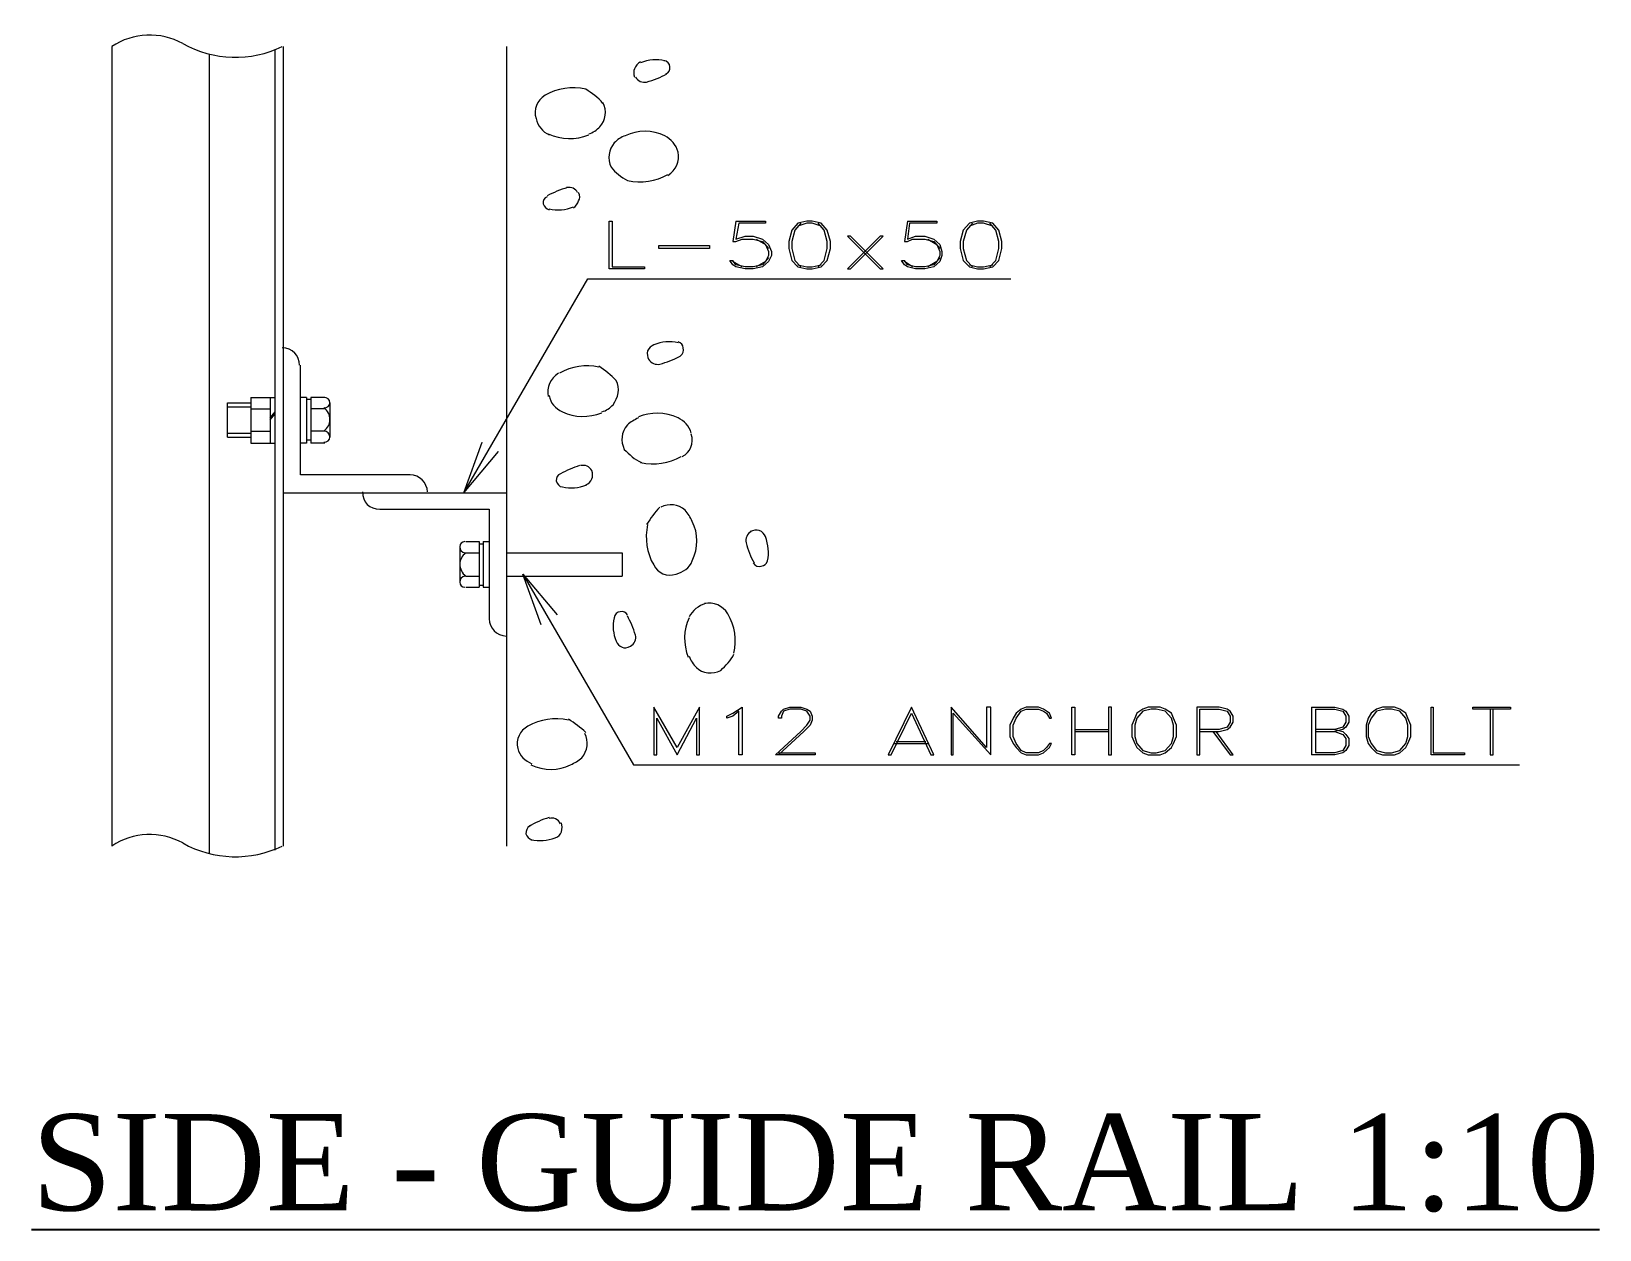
# Model space of a CAD drawing. Header units: millimetres. Extents: x -665 to 1025160, y -28012 to 4210.
# Drawn here: x 1000190 to 1001004, y 80 to 702 of the extents above; entities that cross this region are included whole.
import ezdxf

# ---------------------------------------------------------------- set-up
doc = ezdxf.new("R2010")
doc.units = ezdxf.units.MM
doc.styles.add('SM_STANDARD', font='arial.ttf')

msp = doc.modelspace()

# ---------------------------------------------------------------- linework, layer by layer
at = {"color": 7, "linetype": 'Continuous', "lineweight": 20, "transparency": 33554666, "elevation": -137}
for points in [[(1000231.803, 694.184), (1000231.803, 279.153), (1000231.803, 279.153)], [(1000316.6, 277.046), (1000316.6, 692.604), (1000316.6, 692.604)], [(1000320.814, 694.184), (1000320.814, 279.153), (1000320.814, 279.153)], [(1000436.685, 694.184), (1000436.685, 279.153), (1000436.685, 279.153)], [(1000282.366, 689.97), (1000282.366, 275.466), (1000282.366, 275.466)], [(1000555.717, 603.593), (1000570.991, 603.593), (1000570.991, 602.54), (1000557.297, 602.54), (1000555.717, 594.113), (1000560.457, 595.693), (1000564.671, 595.693), (1000569.411, 594.113), (1000572.571, 591.479), (1000574.151, 587.793), (1000574.151, 585.686), (1000572.571, 582.526), (1000569.411, 579.892), (1000564.671, 578.839), (1000560.457, 578.839), (1000555.717, 579.892), (1000554.137, 580.946), (1000552.557, 583.052), (1000554.137, 583.052)], [(1000555.717, 603.593), (1000554.137, 593.059), (1000554.137, 593.059)], [(1000589.425, 602.54), (1000586.265, 598.853), (1000584.685, 593.059), (1000584.685, 589.373), (1000586.265, 583.052), (1000589.425, 579.892)], [(1000599.959, 600.96), (1000595.219, 602.54), (1000592.585, 602.54), (1000587.845, 600.96)], [(1000598.379, 579.892), (1000601.539, 583.052), (1000603.119, 589.373), (1000603.119, 593.059), (1000601.539, 598.853), (1000598.379, 602.54)], [(1000644.728, 603.593), (1000660.002, 603.593), (1000660.002, 602.54), (1000645.781, 602.54), (1000644.728, 594.113), (1000648.941, 595.693), (1000653.681, 595.693), (1000658.421, 594.113), (1000661.582, 591.479), (1000662.635, 587.793), (1000662.635, 585.686), (1000661.582, 582.526), (1000658.421, 579.892), (1000653.681, 578.839), (1000648.941, 578.839), (1000644.728, 579.892), (1000643.148, 580.946), (1000641.567, 583.052), (1000643.148, 583.052)], [(1000644.728, 603.593), (1000643.148, 593.059), (1000643.148, 593.059)], [(1000678.436, 602.54), (1000675.276, 598.853), (1000673.695, 593.059), (1000673.695, 589.373), (1000675.276, 583.052), (1000678.436, 579.892)], [(1000688.969, 600.96), (1000684.229, 602.54), (1000681.069, 602.54), (1000676.856, 600.96)], [(1000687.389, 579.892), (1000690.549, 583.052), (1000692.13, 589.373), (1000692.13, 593.059), (1000690.549, 598.853), (1000687.389, 602.54)], [(1000554.137, 593.059), (1000555.717, 593.059), (1000558.877, 594.113), (1000564.671, 594.113), (1000569.411, 593.059), (1000572.571, 589.373)], [(1000566.251, 594.113), (1000570.991, 591.479), (1000572.571, 587.793), (1000572.571, 585.686), (1000570.991, 582.526), (1000566.251, 579.892)], [(1000643.148, 593.059), (1000644.728, 593.059), (1000647.361, 594.113), (1000653.681, 594.113), (1000658.421, 593.059), (1000661.582, 589.373)], [(1000655.261, 594.113), (1000660.002, 591.479), (1000661.582, 587.793), (1000661.582, 585.686), (1000660.002, 582.526), (1000655.261, 579.892)], [(1000572.571, 584.632), (1000569.411, 580.946), (1000564.671, 579.892), (1000560.457, 579.892), (1000555.717, 580.946), (1000554.137, 583.052)], [(1000558.877, 579.892), (1000554.137, 582.526), (1000554.137, 582.526)], [(1000587.845, 580.946), (1000592.585, 579.892), (1000595.219, 579.892), (1000599.959, 580.946)], [(1000661.582, 584.632), (1000658.421, 580.946), (1000653.681, 579.892), (1000648.941, 579.892), (1000644.728, 580.946), (1000643.148, 583.052)], [(1000647.361, 579.892), (1000643.148, 582.526), (1000643.148, 582.526)], [(1000676.856, 580.946), (1000681.069, 579.892), (1000684.229, 579.892), (1000688.969, 580.946)], [(1000414.565, 462.441), (1000478.821, 573.572), (1000478.821, 573.572)], [(1000478.821, 573.572), (1000698.45, 573.572), (1000698.45, 573.572)], [(1000320.814, 537.757), (1000320.814, 462.441), (1000436.685, 462.441)], [(1000329.768, 471.921), (1000329.768, 528.803), (1000329.768, 528.803)], [(1000291.846, 491.409), (1000291.846, 509.316), (1000303.96, 509.316)], [(1000291.846, 507.209), (1000303.96, 507.209), (1000303.96, 507.209)], [(1000303.96, 511.949), (1000303.96, 488.248), (1000303.96, 488.248)], [(1000303.96, 511.949), (1000316.6, 511.949), (1000316.6, 511.949)], [(1000303.96, 506.156), (1000313.967, 506.156), (1000313.967, 506.156)], [(1000313.967, 511.949), (1000313.967, 488.248), (1000313.967, 488.248)], [(1000332.928, 511.949), (1000329.768, 511.949), (1000329.768, 511.949)], [(1000332.928, 511.949), (1000332.928, 488.248), (1000332.928, 488.248)], [(1000335.035, 510.896), (1000332.928, 510.896), (1000332.928, 510.896)], [(1000335.035, 511.949), (1000335.035, 488.248), (1000335.035, 488.248)], [(1000342.408, 511.949), (1000335.035, 511.949), (1000335.035, 511.949)], [(1000342.408, 506.156), (1000335.035, 506.156), (1000335.035, 506.156)], [(1000345.042, 509.316), (1000345.042, 491.409), (1000345.042, 491.409)], [(1000313.967, 501.416), (1000316.6, 504.576), (1000316.6, 504.576)], [(1000313.967, 500.362), (1000316.6, 503.522), (1000316.6, 503.522)], [(1000291.846, 493.515), (1000303.96, 493.515), (1000303.96, 493.515)], [(1000291.846, 491.409), (1000303.96, 491.409), (1000303.96, 491.409)], [(1000303.96, 494.569), (1000313.967, 494.569), (1000313.967, 494.569)], [(1000335.035, 489.828), (1000332.928, 489.828), (1000332.928, 489.828)], [(1000342.408, 494.569), (1000335.035, 494.569), (1000335.035, 494.569)], [(1000414.565, 462.441), (1000424.045, 488.775), (1000424.045, 488.775)], [(1000303.96, 488.248), (1000316.6, 488.248), (1000316.6, 488.248)], [(1000332.928, 488.248), (1000329.768, 488.248), (1000329.768, 488.248)], [(1000342.408, 488.248), (1000335.035, 488.248), (1000335.035, 488.248)], [(1000414.565, 462.441), (1000432.472, 484.035), (1000432.472, 484.035)], [(1000386.65, 471.921), (1000329.768, 471.921), (1000329.768, 471.921)], [(1000436.685, 462.441), (1000436.685, 387.651), (1000436.685, 387.651)], [(1000370.849, 454.014), (1000427.732, 454.014), (1000427.732, 454.014)], [(1000427.732, 454.014), (1000427.732, 397.131), (1000427.732, 397.131)], [(1000412.458, 434.526), (1000412.458, 416.092), (1000412.458, 416.092)], [(1000415.618, 437.16), (1000422.465, 437.16), (1000422.465, 437.16)], [(1000415.618, 431.366), (1000422.465, 431.366), (1000422.465, 431.366)], [(1000422.465, 437.16), (1000422.465, 413.459), (1000422.465, 413.459)], [(1000422.465, 436.106), (1000424.572, 436.106), (1000424.572, 436.106)], [(1000424.572, 437.16), (1000427.732, 437.16), (1000427.732, 437.16)], [(1000424.572, 437.16), (1000424.572, 413.459), (1000424.572, 413.459)], [(1000436.685, 431.366), (1000496.728, 431.366), (1000496.728, 431.366)], [(1000496.728, 431.366), (1000496.728, 419.252), (1000496.728, 419.252)], [(1000415.618, 419.252), (1000422.465, 419.252), (1000422.465, 419.252)], [(1000436.685, 419.252), (1000496.728, 419.252), (1000496.728, 419.252)], [(1000454.593, 393.971), (1000445.112, 420.306), (1000502.522, 321.288)], [(1000445.112, 420.306), (1000463.02, 399.238), (1000463.02, 399.238)], [(1000415.618, 413.459), (1000422.465, 413.459), (1000422.465, 413.459)], [(1000422.465, 414.512), (1000424.572, 414.512), (1000424.572, 414.512)], [(1000424.572, 413.459), (1000427.732, 413.459), (1000427.732, 413.459)], [(1000577.838, 327.608), (1000596.799, 327.608), (1000596.799, 326.555), (1000576.258, 326.555), (1000589.425, 338.669), (1000592.585, 341.829), (1000594.165, 344.462), (1000594.165, 346.569), (1000592.585, 349.203), (1000589.425, 350.256), (1000583.632, 350.256), (1000580.472, 349.203), (1000579.418, 346.569), (1000579.418, 345.516), (1000577.838, 345.516), (1000577.838, 346.569), (1000579.418, 349.203), (1000580.472, 350.256), (1000583.632, 351.309), (1000589.425, 351.309), (1000592.585, 350.256), (1000594.165, 349.203), (1000595.219, 346.569), (1000595.219, 344.462), (1000594.165, 341.829), (1000591.005, 338.669), (1000577.838, 326.555)], [(1000796.414, 338.669), (1000806.421, 338.669), (1000810.635, 339.722), (1000812.215, 340.775), (1000813.795, 343.409), (1000813.795, 346.569), (1000812.215, 349.203), (1000810.635, 350.256), (1000806.421, 351.309), (1000794.834, 351.309), (1000794.834, 326.555), (1000796.414, 326.555), (1000796.414, 350.256), (1000806.421, 350.256), (1000810.635, 349.203), (1000812.215, 346.569), (1000812.215, 343.409), (1000810.635, 340.775), (1000806.421, 339.722), (1000796.414, 339.722)], [(1000854.35, 351.309), (1000854.35, 326.555), (1000854.35, 326.555)], [(1000854.35, 351.309), (1000866.464, 351.309), (1000870.677, 350.256), (1000872.257, 349.203), (1000873.837, 346.569), (1000873.837, 343.409), (1000872.257, 340.775), (1000870.677, 339.722), (1000866.464, 338.669)], [(1000856.456, 350.256), (1000856.456, 327.608), (1000856.456, 327.608)], [(1000856.456, 350.256), (1000866.464, 350.256), (1000870.677, 349.203), (1000872.257, 346.569), (1000872.257, 343.409), (1000870.677, 340.775), (1000866.464, 339.722), (1000856.456, 339.722)], [(1000947.047, 350.256), (1000947.047, 326.555), (1000948.627, 326.555), (1000948.627, 350.256)], [(1000731.631, 339.722), (1000749.012, 339.722), (1000749.012, 339.722)], [(1000731.631, 338.669), (1000749.012, 338.669), (1000749.012, 338.669)], [(1000803.261, 338.669), (1000812.215, 326.555), (1000813.795, 326.555), (1000804.841, 338.669)], [(1000866.464, 339.722), (1000870.677, 338.669), (1000872.257, 337.089), (1000873.837, 334.982), (1000873.837, 331.295), (1000872.257, 328.662), (1000870.677, 327.608), (1000866.464, 326.555), (1000854.35, 326.555)], [(1000856.456, 338.669), (1000866.464, 338.669), (1000870.677, 337.089), (1000872.257, 334.982), (1000872.257, 331.295), (1000870.677, 328.662), (1000866.464, 327.608), (1000856.456, 327.608)], [(1000637.881, 332.348), (1000655.261, 332.348), (1000655.261, 332.348)], [(1000638.934, 333.402), (1000654.208, 333.402), (1000654.208, 333.402)], [(1000502.522, 321.288), (1000962.321, 321.288), (1000962.321, 321.288)]]:
    msp.add_lwpolyline(points, dxfattribs=at)
for points in [[(1000489.881, 578.839), (1000489.881, 603.593), (1000491.461, 603.593), (1000491.461, 579.892), (1000508.315, 579.892), (1000508.315, 578.839)], [(1000592.585, 603.593), (1000587.845, 602.54), (1000584.685, 598.853), (1000583.105, 593.059), (1000583.105, 589.373), (1000584.685, 583.052), (1000587.845, 579.892), (1000592.585, 578.839), (1000595.219, 578.839), (1000599.959, 579.892), (1000603.119, 583.052), (1000604.699, 589.373), (1000604.699, 593.059), (1000603.119, 598.853), (1000599.959, 602.54), (1000595.219, 603.593)], [(1000681.069, 603.593), (1000676.856, 602.54), (1000673.695, 598.853), (1000672.115, 593.059), (1000672.115, 589.373), (1000673.695, 583.052), (1000676.856, 579.892), (1000681.069, 578.839), (1000684.229, 578.839), (1000688.969, 579.892), (1000692.13, 583.052), (1000693.71, 589.373), (1000693.71, 593.059), (1000692.13, 598.853), (1000688.969, 602.54), (1000684.229, 603.593)], [(1000632.087, 578.839), (1000615.233, 595.693), (1000613.653, 595.693), (1000630.507, 578.839)], [(1000613.653, 578.839), (1000615.233, 578.839), (1000632.087, 595.693), (1000630.507, 595.693)], [(1000542.023, 589.373), (1000515.689, 589.373), (1000515.689, 590.953), (1000542.023, 590.953)], [(1000536.756, 351.309), (1000525.169, 330.242), (1000513.055, 351.309), (1000513.055, 326.555), (1000514.635, 326.555), (1000514.635, 345.516), (1000525.169, 326.555), (1000535.176, 345.516), (1000535.176, 326.555), (1000536.756, 326.555)], [(1000558.877, 326.555), (1000557.297, 326.555), (1000557.297, 349.203), (1000554.137, 346.569), (1000550.977, 345.516), (1000550.977, 346.569), (1000554.137, 348.149), (1000558.877, 351.309)], [(1000646.834, 351.309), (1000634.72, 326.555), (1000636.301, 326.555), (1000646.834, 348.149), (1000656.841, 326.555), (1000658.421, 326.555)], [(1000687.916, 326.555), (1000687.916, 351.309), (1000685.809, 351.309), (1000685.809, 330.242), (1000667.375, 351.309), (1000667.375, 326.555), (1000668.429, 326.555), (1000668.429, 348.149)], [(1000719.517, 332.348), (1000718.464, 332.348), (1000716.884, 330.242), (1000715.304, 328.662), (1000712.67, 327.608), (1000706.35, 327.608), (1000703.717, 328.662), (1000701.083, 332.348), (1000699.503, 336.035), (1000699.503, 341.829), (1000701.083, 345.516), (1000703.717, 349.203), (1000706.35, 350.256), (1000712.67, 350.256), (1000715.304, 349.203), (1000716.884, 348.149), (1000718.464, 345.516), (1000719.517, 345.516), (1000718.464, 348.149), (1000715.304, 350.256), (1000712.67, 351.309), (1000706.35, 351.309), (1000703.717, 350.256), (1000701.083, 348.149), (1000699.503, 345.516), (1000697.923, 341.829), (1000697.923, 336.035), (1000699.503, 332.348), (1000701.083, 330.242), (1000703.717, 327.608), (1000706.35, 326.555), (1000712.67, 326.555), (1000715.304, 327.608), (1000718.464, 330.242)], [(1000730.051, 326.555), (1000730.051, 351.309), (1000731.631, 351.309), (1000731.631, 326.555)], [(1000750.592, 351.309), (1000749.012, 351.309), (1000749.012, 326.555), (1000750.592, 326.555)], [(1000769.553, 351.309), (1000766.919, 350.256), (1000763.759, 348.149), (1000762.706, 345.516), (1000761.126, 341.829), (1000761.126, 336.035), (1000762.706, 332.348), (1000763.759, 330.242), (1000766.919, 327.608), (1000769.553, 326.555), (1000775.873, 326.555), (1000778.507, 327.608), (1000781.667, 330.242), (1000782.72, 332.348), (1000784.3, 336.035), (1000784.3, 341.829), (1000782.72, 345.516), (1000781.667, 348.149), (1000778.507, 350.256), (1000775.873, 351.309)], [(1000771.133, 350.256), (1000766.919, 349.203), (1000763.759, 345.516), (1000762.706, 341.829), (1000762.706, 336.035), (1000763.759, 332.348), (1000766.919, 328.662), (1000771.133, 327.608), (1000773.766, 327.608), (1000778.507, 328.662), (1000781.667, 332.348), (1000782.72, 336.035), (1000782.72, 341.829), (1000781.667, 345.516), (1000778.507, 349.203), (1000773.766, 350.256)], [(1000891.218, 351.309), (1000888.058, 350.256), (1000885.424, 348.149), (1000883.844, 345.516), (1000882.791, 341.829), (1000882.791, 336.035), (1000883.844, 332.348), (1000885.424, 330.242), (1000888.058, 327.608), (1000891.218, 326.555), (1000897.538, 326.555), (1000900.172, 327.608), (1000903.332, 330.242), (1000904.385, 332.348), (1000905.965, 336.035), (1000905.965, 341.829), (1000904.385, 345.516), (1000903.332, 348.149), (1000900.172, 350.256), (1000897.538, 351.309)], [(1000892.798, 350.256), (1000888.058, 349.203), (1000885.424, 345.516), (1000883.844, 341.829), (1000883.844, 336.035), (1000885.424, 332.348), (1000888.058, 328.662), (1000892.798, 327.608), (1000895.958, 327.608), (1000900.172, 328.662), (1000903.332, 332.348), (1000904.385, 336.035), (1000904.385, 341.829), (1000903.332, 345.516), (1000900.172, 349.203), (1000895.958, 350.256)], [(1000916.499, 326.555), (1000916.499, 351.309), (1000917.552, 351.309), (1000917.552, 327.608), (1000933.88, 327.608), (1000933.88, 326.555)], [(1000957.581, 350.256), (1000938.093, 350.256), (1000938.093, 351.309), (1000957.581, 351.309)]]:
    msp.add_lwpolyline(points, close=True, dxfattribs=at)
at = {"color": 7, "linetype": 'Continuous', "lineweight": 20, "transparency": 33554666}
for points in [[(1000268.672, 695.764, -137), (1000257.085, 702.084, -137), (1000242.864, 701.557, -137), (1000231.803, 694.184, -137)], [(1000268.672, 695.764, -137), (1000284.472, 686.81, -137), (1000303.96, 686.283, -137), (1000320.287, 694.184, -137)], [(1000518.849, 686.81, -137), (1000514.635, 687.863, -137), (1000510.422, 687.337, -137), (1000506.208, 685.757, -137)], [(1000503.575, 678.383, -137), (1000504.628, 676.276, -137), (1000507.262, 675.223, -137), (1000509.369, 675.75, -137)], [(1000509.369, 675.75, -137), (1000513.055, 676.803, -137), (1000516.742, 678.383, -137), (1000519.902, 679.963, -137)], [(1000456.7, 668.903, -137), (1000452.486, 666.269, -137), (1000450.379, 661.529, -137), (1000451.959, 656.789, -137)], [(1000477.767, 672.063, -137), (1000470.394, 673.643, -137), (1000463.02, 672.589, -137), (1000456.7, 668.903, -137)], [(1000486.721, 664.689, -137), (1000484.087, 667.849, -137), (1000480.927, 669.956, -137), (1000477.767, 672.063, -137)], [(1000485.141, 652.575, -137), (1000488.301, 655.735, -137), (1000488.828, 661.002, -137), (1000486.721, 665.216, -137)], [(1000451.959, 656.789, -137), (1000453.013, 653.102, -137), (1000455.12, 649.942, -137), (1000458.806, 648.362, -137)], [(1000479.347, 648.888, -137), (1000481.454, 649.415, -137), (1000483.561, 650.995, -137), (1000485.141, 652.575, -137)], [(1000458.28, 648.888, -137), (1000465.127, 645.728, -137), (1000472.5, 645.728, -137), (1000479.347, 648.362, -137)], [(1000492.514, 644.148, -137), (1000489.881, 640.988, -137), (1000488.828, 635.721, -137), (1000490.934, 631.508, -137)], [(1000498.308, 647.835, -137), (1000496.201, 647.308, -137), (1000494.095, 645.728, -137), (1000492.514, 644.148, -137)], [(1000518.849, 647.835, -137), (1000512.529, 650.995, -137), (1000504.628, 650.995, -137), (1000498.308, 647.835, -137)], [(1000525.696, 639.408, -137), (1000524.643, 643.095, -137), (1000522.009, 646.255, -137), (1000518.849, 647.835, -137)], [(1000520.429, 627.294, -137), (1000524.643, 629.928, -137), (1000526.749, 634.668, -137), (1000525.696, 639.408, -137)], [(1000490.934, 631.508, -137), (1000493.041, 628.874, -137), (1000496.201, 626.241, -137), (1000499.361, 624.661, -137)], [(1000499.361, 624.661, -137), (1000506.735, 623.081, -137), (1000514.109, 624.134, -137), (1000520.429, 627.821, -137)], [(1000468.287, 620.974, -137), (1000464.6, 619.921, -137), (1000460.913, 618.341, -137), (1000457.753, 616.76, -137)], [(1000473.554, 618.341, -137), (1000472.5, 620.447, -137), (1000470.394, 621.501, -137), (1000467.76, 620.974, -137)], [(1000458.806, 609.913, -137), (1000463.02, 608.86, -137), (1000467.233, 609.387, -137), (1000471.447, 610.967, -137)], [(1000329.241, 528.803, -137), (1000329.241, 533.544, -137), (1000325.554, 537.757, -137), (1000320.287, 537.757, -137)], [(1000525.696, 540.391, -137), (1000521.482, 541.444, -137), (1000517.269, 540.917, -137), (1000513.055, 539.337, -137)], [(1000484.614, 527.75, -137), (1000477.767, 529.33, -137), (1000470.394, 528.277, -137), (1000464.073, 524.59, -137)], [(1000510.422, 531.964, -137), (1000511.475, 529.857, -137), (1000514.109, 528.803, -137), (1000516.215, 529.33, -137)], [(1000516.215, 529.33, -137), (1000519.902, 530.383, -137), (1000523.062, 531.437, -137), (1000526.749, 533.544, -137)], [(1000463.547, 524.59, -137), (1000459.333, 521.956, -137), (1000457.226, 517.216, -137), (1000458.28, 512.476, -137)], [(1000493.568, 520.903, -137), (1000490.934, 523.537, -137), (1000487.774, 526.17, -137), (1000484.614, 528.277, -137)], [(1000491.988, 508.263, -137), (1000494.621, 511.949, -137), (1000495.675, 516.69, -137), (1000493.568, 520.903, -137)], [(1000458.806, 513.003, -137), (1000459.333, 509.316, -137), (1000461.967, 506.156, -137), (1000465.653, 504.576, -137)], [(1000486.194, 504.576, -137), (1000488.301, 505.102, -137), (1000490.408, 506.682, -137), (1000491.988, 508.263, -137)], [(1000465.653, 504.576, -137), (1000471.974, 501.416, -137), (1000479.347, 501.416, -137), (1000486.194, 504.049, -137)], [(1000499.361, 497.729, -137), (1000496.201, 494.042, -137), (1000495.675, 489.302, -137), (1000497.781, 485.088, -137)], [(1000505.155, 501.416, -137), (1000503.048, 500.362, -137), (1000500.942, 499.309, -137), (1000499.361, 497.729, -137)], [(1000525.696, 501.416, -137), (1000518.849, 504.576, -137), (1000511.475, 504.576, -137), (1000505.155, 501.942, -137)], [(1000532.543, 493.515, -137), (1000531.489, 497.202, -137), (1000528.856, 499.836, -137), (1000525.696, 501.416, -137)], [(1000527.803, 481.401, -137), (1000532.016, 483.508, -137), (1000534.123, 488.248, -137), (1000532.543, 492.989, -137)], [(1000497.781, 485.088, -137), (1000500.415, 482.455, -137), (1000503.048, 479.821, -137), (1000506.735, 478.241, -137)], [(1000506.208, 478.241, -137), (1000513.582, 476.661, -137), (1000520.956, 477.715, -137), (1000527.276, 481.401, -137)], [(1000474.607, 476.661, -137), (1000471.447, 475.608, -137), (1000467.76, 474.028, -137), (1000464.6, 472.448, -137)], [(1000480.927, 474.028, -137), (1000479.874, 476.135, -137), (1000477.241, 477.188, -137), (1000475.134, 476.661, -137)], [(1000395.604, 462.967, -137), (1000395.604, 467.708, -137), (1000391.39, 471.921, -137), (1000386.65, 471.921, -137)], [(1000465.653, 465.601, -137), (1000469.867, 464.547, -137), (1000474.08, 465.074, -137), (1000478.294, 466.654, -137)], [(1000361.896, 462.967, -137), (1000361.896, 457.7, -137), (1000365.582, 454.014, -137), (1000370.849, 454.014, -137)], [(1000529.383, 453.487, -137), (1000525.696, 456.647, -137), (1000520.956, 457.174, -137), (1000516.742, 455.067, -137)], [(1000516.215, 455.067, -137), (1000513.582, 452.434, -137), (1000511.475, 449.273, -137), (1000509.369, 446.113, -137)], [(1000533.07, 447.693, -137), (1000532.016, 449.8, -137), (1000530.963, 451.907, -137), (1000529.383, 453.487, -137)], [(1000533.07, 427.152, -137), (1000536.23, 433.999, -137), (1000536.23, 441.373, -137), (1000533.07, 447.693, -137)], [(1000509.895, 446.113, -137), (1000508.315, 438.74, -137), (1000509.369, 431.366, -137), (1000513.055, 425.046, -137)], [(1000563.617, 442.426, -137), (1000561.511, 441.373, -137), (1000560.457, 438.74, -137), (1000560.984, 436.633, -137)], [(1000572.045, 427.152, -137), (1000573.098, 431.366, -137), (1000572.571, 435.579, -137), (1000570.991, 439.793, -137)], [(1000560.984, 436.633, -137), (1000562.037, 432.946, -137), (1000563.091, 429.259, -137), (1000565.198, 426.099, -137)], [(1000513.055, 425.046, -137), (1000515.162, 420.832, -137), (1000519.902, 418.725, -137), (1000524.643, 420.306, -137)], [(1000524.643, 420.306, -137), (1000528.329, 421.359, -137), (1000531.489, 423.466, -137), (1000533.07, 427.152, -137)], [(1000539.916, 405.032, -137), (1000536.23, 403.978, -137), (1000533.07, 401.345, -137), (1000531.489, 398.185, -137)], [(1000551.504, 399.765, -137), (1000548.87, 403.978, -137), (1000544.13, 406.085, -137), (1000539.39, 405.032, -137)], [(1000554.664, 379.224, -137), (1000556.244, 386.071, -137), (1000555.19, 393.444, -137), (1000551.504, 399.765, -137)], [(1000427.732, 397.131, -137), (1000427.732, 392.391, -137), (1000431.419, 388.177, -137), (1000436.685, 388.177, -137)], [(1000492.514, 397.658, -137), (1000491.461, 393.444, -137), (1000491.988, 389.231, -137), (1000493.568, 385.544, -137)], [(1000503.575, 388.704, -137), (1000502.522, 392.391, -137), (1000500.942, 395.551, -137), (1000499.361, 398.711, -137)], [(1000531.489, 397.658, -137), (1000528.329, 391.338, -137), (1000528.329, 383.964, -137), (1000530.963, 377.117, -137)], [(1000500.942, 382.911, -137), (1000503.048, 383.964, -137), (1000504.102, 386.597, -137), (1000503.575, 388.704, -137)], [(1000531.489, 377.644, -137), (1000532.016, 375.537, -137), (1000533.596, 373.43, -137), (1000535.176, 371.85, -137)], [(1000547.817, 370.27, -137), (1000550.45, 372.904, -137), (1000553.084, 375.537, -137), (1000554.664, 378.697, -137)], [(1000535.176, 371.85, -137), (1000538.336, 368.69, -137), (1000543.603, 368.163, -137), (1000547.817, 370.27, -137)], [(1000468.813, 344.462, -137), (1000461.44, 346.042, -137), (1000454.066, 344.989, -137), (1000447.746, 341.302, -137)], [(1000477.767, 338.142, -137), (1000475.134, 340.775, -137), (1000471.974, 342.882, -137), (1000468.813, 344.989, -137)], [(1000447.746, 341.302, -137), (1000443.532, 339.195, -137), (1000441.426, 334.455, -137), (1000442.479, 329.715, -137)], [(1000475.66, 324.975, -137), (1000478.821, 328.662, -137), (1000479.347, 333.402, -137), (1000477.241, 337.615, -137)], [(1000442.479, 329.715, -137), (1000443.532, 326.028, -137), (1000446.166, 323.395, -137), (1000449.853, 321.815, -137)], [(1000449.326, 321.288, -137), (1000456.173, 318.128, -137), (1000463.547, 318.128, -137), (1000469.867, 321.288, -137)], [(1000469.867, 321.288, -137), (1000471.974, 322.341, -137), (1000474.08, 323.395, -137), (1000475.66, 324.975, -137)], [(1000458.806, 293.9, -137), (1000455.12, 292.847, -137), (1000451.433, 291.267, -137), (1000448.273, 289.16, -137)], [(1000464.6, 290.74, -137), (1000463.547, 292.847, -137), (1000460.913, 294.427, -137), (1000458.806, 293.373, -137)], [(1000268.672, 280.733, -137), (1000257.085, 287.053, -137), (1000242.864, 286.527, -137), (1000231.803, 279.153, -137)], [(1000268.672, 280.733, -137), (1000284.472, 271.779, -137), (1000303.96, 271.253, -137), (1000320.287, 279.153, -137)], [(1000449.326, 282.313, -137), (1000453.54, 281.786, -137), (1000457.753, 281.786, -137), (1000461.967, 283.366, -137)]]:
    msp.add_open_spline(points, degree=3, dxfattribs=at)
for points in [[(1000506.208, 686.283, -137), (1000504.628, 685.23, -137), (1000503.575, 684.177, -137), (1000503.048, 682.597, -137), (1000503.048, 682.597, -137), (1000502.522, 681.543, -137), (1000502.522, 679.963, -137), (1000503.048, 678.383, -137)], [(1000519.376, 679.963, -137), (1000520.956, 680.49, -137), (1000521.482, 682.07, -137), (1000521.482, 683.65, -137), (1000521.482, 683.65, -137), (1000521.482, 685.23, -137), (1000519.902, 686.81, -137), (1000518.322, 686.81, -137)], [(1000457.753, 616.234, -137), (1000456.173, 615.707, -137), (1000455.646, 614.127, -137), (1000455.646, 612.547, -137), (1000455.646, 612.547, -137), (1000456.173, 610.967, -137), (1000457.226, 609.913, -137), (1000458.806, 609.387, -137)], [(1000471.447, 610.44, -137), (1000472.5, 611.494, -137), (1000473.554, 612.547, -137), (1000474.08, 614.127, -137), (1000474.08, 614.127, -137), (1000475.134, 615.18, -137), (1000474.607, 616.76, -137), (1000474.08, 618.341, -137)], [(1000513.055, 539.337, -137), (1000512.002, 538.811, -137), (1000510.422, 537.757, -137), (1000509.895, 536.177, -137), (1000509.895, 536.177, -137), (1000509.369, 534.597, -137), (1000509.895, 533.017, -137), (1000510.422, 531.964, -137)], [(1000526.749, 533.544, -137), (1000528.329, 534.597, -137), (1000528.856, 536.177, -137), (1000528.329, 537.757, -137), (1000528.329, 537.757, -137), (1000528.329, 539.337, -137), (1000527.276, 540.391, -137), (1000525.696, 540.917, -137)], [(1000341.881, 506.682, -137), (1000343.462, 506.682, -137), (1000345.042, 507.736, -137), (1000345.042, 509.316, -137), (1000345.042, 509.316, -137), (1000345.042, 510.896, -137), (1000343.462, 511.949, -137), (1000341.881, 511.949, -137)], [(1000341.881, 494.569, -137), (1000343.988, 496.149, -137), (1000345.042, 498.255, -137), (1000345.042, 500.362, -137), (1000345.042, 500.362, -137), (1000345.042, 502.996, -137), (1000343.988, 505.102, -137), (1000341.881, 506.682, -137)], [(1000341.881, 488.775, -137), (1000343.462, 488.775, -137), (1000345.042, 489.828, -137), (1000345.042, 491.409, -137), (1000345.042, 491.409, -137), (1000345.042, 492.989, -137), (1000343.462, 494.569, -137), (1000341.881, 494.569, -137)], [(1000464.6, 472.448, -137), (1000463.02, 471.921, -137), (1000462.493, 470.341, -137), (1000462.493, 468.761, -137), (1000462.493, 468.761, -137), (1000463.02, 467.181, -137), (1000464.073, 465.601, -137), (1000465.653, 465.601, -137)], [(1000477.767, 466.654, -137), (1000479.347, 467.181, -137), (1000480.401, 468.234, -137), (1000480.927, 469.814, -137), (1000480.927, 469.814, -137), (1000481.454, 470.868, -137), (1000481.454, 472.448, -137), (1000480.927, 474.028, -137)], [(1000570.991, 439.793, -137), (1000570.464, 440.846, -137), (1000569.411, 442.426, -137), (1000567.831, 442.953, -137), (1000567.831, 442.953, -137), (1000566.251, 443.48, -137), (1000564.671, 442.953, -137), (1000563.091, 442.426, -137)], [(1000415.091, 437.16, -137), (1000413.511, 437.16, -137), (1000412.458, 436.106, -137), (1000412.458, 434.526, -137), (1000412.458, 434.526, -137), (1000412.458, 432.946, -137), (1000413.511, 431.366, -137), (1000415.091, 431.366, -137)], [(1000415.618, 431.366, -137), (1000413.511, 429.786, -137), (1000412.458, 427.679, -137), (1000412.458, 425.572, -137), (1000412.458, 425.572, -137), (1000412.458, 422.939, -137), (1000413.511, 420.832, -137), (1000415.618, 419.252, -137)], [(1000564.671, 426.099, -137), (1000565.724, 424.519, -137), (1000567.304, 423.992, -137), (1000568.884, 424.519, -137), (1000568.884, 424.519, -137), (1000570.464, 424.519, -137), (1000571.518, 425.572, -137), (1000572.045, 427.152, -137)], [(1000415.091, 419.252, -137), (1000413.511, 419.252, -137), (1000412.458, 417.672, -137), (1000412.458, 416.092, -137), (1000412.458, 416.092, -137), (1000412.458, 414.512, -137), (1000413.511, 413.459, -137), (1000415.091, 413.459, -137)], [(1000499.361, 399.238, -137), (1000498.835, 400.291, -137), (1000497.255, 401.345, -137), (1000495.675, 400.818, -137), (1000495.675, 400.818, -137), (1000494.095, 400.818, -137), (1000492.514, 399.238, -137), (1000492.514, 397.658, -137)], [(1000493.568, 385.544, -137), (1000494.095, 383.964, -137), (1000495.148, 382.911, -137), (1000496.728, 382.384, -137), (1000496.728, 382.384, -137), (1000497.781, 381.857, -137), (1000499.361, 381.857, -137), (1000500.942, 382.911, -137)], [(1000448.799, 289.687, -137), (1000447.219, 288.633, -137), (1000446.693, 287.053, -137), (1000446.693, 285.473, -137), (1000446.693, 285.473, -137), (1000447.219, 283.893, -137), (1000448.273, 282.84, -137), (1000449.853, 282.313, -137)], [(1000461.967, 283.366, -137), (1000463.547, 283.893, -137), (1000464.6, 284.946, -137), (1000465.127, 286.527, -137), (1000465.127, 286.527, -137), (1000465.653, 288.107, -137), (1000465.653, 289.687, -137), (1000465.127, 291.267, -137)]]:
    msp.add_open_spline(points, degree=3, knots=[0, 0, 0, 0, 0.125, 0.125, 0.125, 0.125001, 1, 1, 1, 1], dxfattribs=at)

# ---------------------------------------------------------------- texts
at = {"insert": (1000597, 140), "char_height": 50, "attachment_point": 2, "style": 'SM_STANDARD'}
msp.add_mtext('{\\Fcent|c0;\\LSIDE - GUIDE RAIL 1:10}', dxfattribs=at)

doc.saveas('drawing.dxf')
